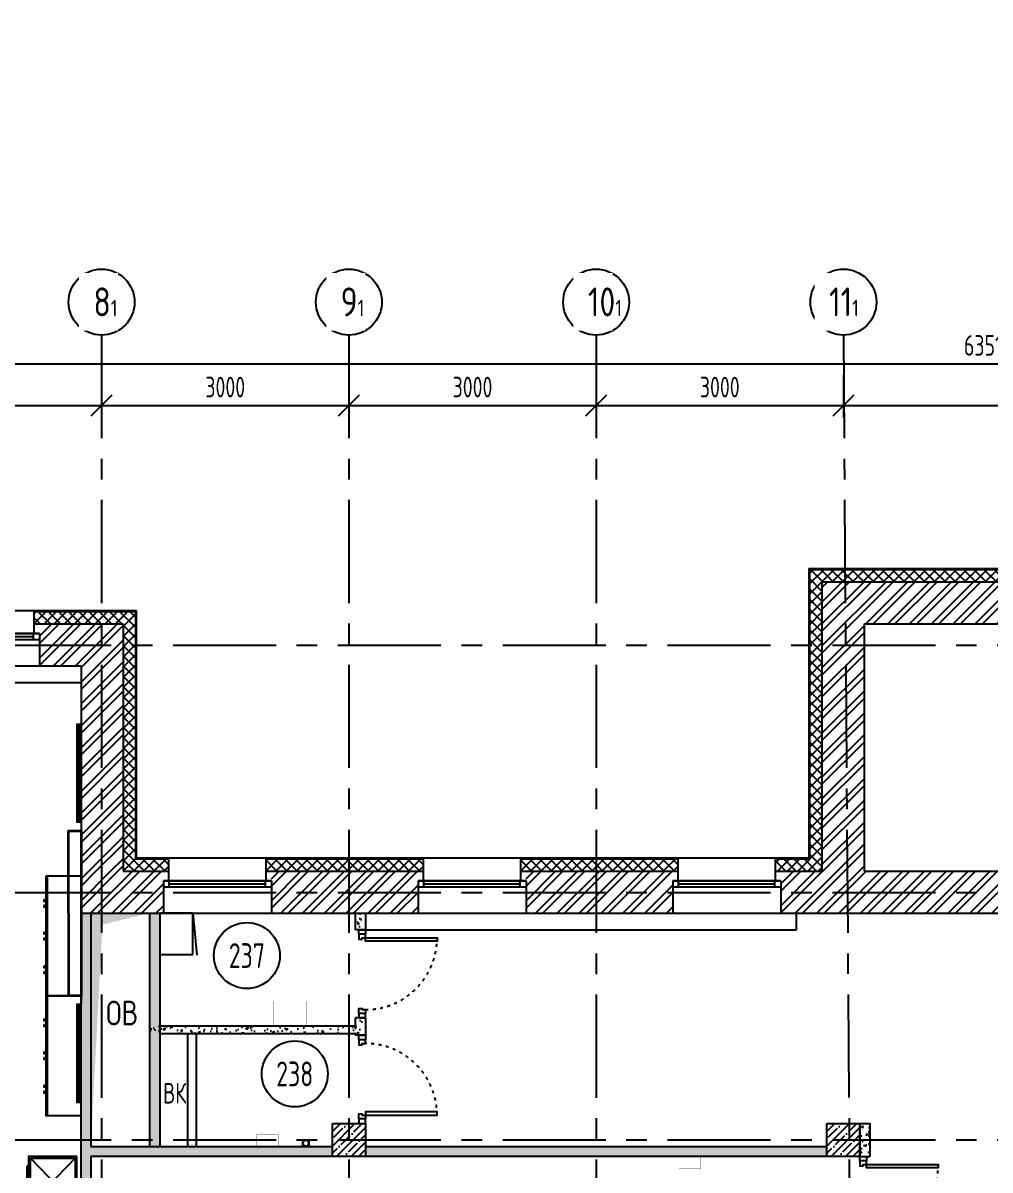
# Model space of a CAD drawing. Header units: millimetres. Extents: x -9318 to 9016603, y 0 to 838141.
# Drawn here: x 77447 to 89182, y 340642 to 354557 of the extents above; entities that cross this region are included whole.
import ezdxf
from ezdxf import colors
from ezdxf.entities.mleader import LeaderData, LeaderLine
from ezdxf.enums import TextEntityAlignment as Align
from ezdxf.math import Vec2, Vec3

# ---------------------------------------------------------------- set-up
doc = ezdxf.new("R2010")
doc.units = ezdxf.units.MM
for name, pattern in [('ACAD_ISO03W100', [30, 12, -18]), ('ADSK_Скрыто', [6, 3, -3]), ('CENTER', [2, 1.25, -0.25, 0.25, -0.25])]:
    doc.linetypes.add(name, pattern=pattern)
doc.layers.get('Defpoints').update_dxf_attribs({"color": 8})
for name, color, linetype in [('АР_новое окно', 160, 'Continuous'), ('ТХ_дозаторы', 7, 'Continuous'), ('ТХ_обор_бытовое', 14, 'Continuous')]:
    doc.layers.add(name, color=color, linetype=linetype)
doc.layers.add('АР_Номер помещения', color=1, linetype='Continuous', lineweight=25)
doc.styles.add('ICOCPEUR', font='isocpeur.ttf')
doc.styles.add('ISOCPEUR', font='isocpeur.ttf', dxfattribs={"width": 0.7})
doc.styles.add('ГОСТ 2.304', font='isocpeur.ttf', dxfattribs={"width": 0.7})
doc.dimstyles.new('СПДС', dxfattribs={"dimscale": 100, "dimtxt": 2.5, "dimasz": 2.5, "dimexe": 1.5, "dimexo": 0, "dimgap": 1, "dimtad": 1, "dimdec": 0, "dimrnd": 1, "dimtxsty": 'ГОСТ 2.304', "dimblk": 'OBLIQUE', "dimcen": 2.5, "dimdle": 1.5, "dimadec": 0, "dimazin": 2, "dimtfac": 0.75, "dimtdec": 0, "dimtmove": 1, "dimatfit": 3, "dimfxl": 1, "dimtolj": 1, "dimarcsym": 1})
pattern_1 = [(50, (140697.8, 216407.27), (215.17805, -18.82564), [22.5, -247.5]), (355, (140697.8, 216407.27), (-41.6254, 225.65764), [18, -198]), (100.45144, (140715.72, 216405.7), (173.55265, 206.832), [19.12206, -210.34263]), (46.1842, (140697.8, 216467.27), (320.1724, -49.6558), [33.75, -371.25]), (96.63564, (140724.47, 216463.14), (280.3986, 292.2356), [28.6831, -315.5141]), (351.18416, (140697.8, 216467.27), (280.3986, 292.2356), [27, -297]), (21, (140727.8, 216452.27), (179.07212, -120.78567), [22.5, -247.5]), (326, (140727.8, 216452.27), (72.9946, 217.545), [18, -198]), (71.45144, (140742.72, 216442.2), (252.0667, 96.75935), [19.12206, -210.34263]), (37.5, (140697.79, 216407.274), (3.647957, 99.868156), [0, -195.6, 0, -201, 0, -198.75]), (7.5, (140697.79, 216407.27), (78.92086, 118.32351), [0, -114.6, 0, -191.1, 0, -75.75]), (327.5, (140630.89, 216407.274), (160.14673, -6.76646), [0, -75, 0, -234, 0, -310.5]), (317.5, (140600.9, 216407.27), (174.95585, 30.0315), [0, -97.5, 0, -155.4, 0, -220.5])]
pattern_2 = [(45, (-920127.62, 380834.13), (-132.58252, 132.58252), []), (45, (-920039.23, 380834.13), (-132.58252, 132.58252), [])]

# ---------------------------------------------------------------- blocks, each defined once
blk = doc.blocks.new('*U926')
at = {"color": 8}
for points in [[(-55, -80), (-55, 0), (-115, 0), (-115, -40), (-100, -40), (-100, -80), (-55, -80)], [(0, 0), (0, -80), (-55, -80), (-55, 0), (0, 0)], [(-1070, 0), (-1070, -80), (-1015, -80), (-1015, 0), (-1070, 0)], [(-1015, -80), (-1015, 0), (-955, 0), (-955, -40), (-970, -40), (-970, -80), (-1015, -80)]]:
    blk.add_lwpolyline(points, dxfattribs=at)
blk.add_lwpolyline([(-100, -80), (-100, -950), (-140, -950), (-140, -80)], close=True, dxfattribs=at)
at = {"color": 8, "linetype": 'ACAD_ISO03W100', "ltscale": 3}
blk.add_arc((-100, -80), 870, 180, 270, dxfattribs=at)
blk = doc.blocks.new('*U927')
at = {"color": 8}
for points in [[(0, 0), (0, -80), (55, -80), (55, 0), (0, 0)], [(55, -80), (55, 0), (115, 0), (115, -40), (100, -40), (100, -80), (55, -80)], [(1015, -80), (1015, 0), (955, 0), (955, -40), (970, -40), (970, -80), (1015, -80)], [(1070, 0), (1070, -80), (1015, -80), (1015, 0), (1070, 0)]]:
    blk.add_lwpolyline(points, dxfattribs=at)
blk.add_lwpolyline([(100, -80), (100, -950), (140, -950), (140, -80)], close=True, dxfattribs=at)
at = {"color": 8, "linetype": 'ACAD_ISO03W100', "ltscale": 3}
blk.add_arc((100, -80), 870, 270, 0, dxfattribs=at)
blk = doc.blocks.new('*U922')
at = {"color": 8}
for points in [[(-55, -80), (-55, 0), (-115, 0), (-115, -40), (-100, -40), (-100, -80), (-55, -80)], [(0, 0), (0, -80), (-55, -80), (-55, 0), (0, 0)], [(-1070, 0), (-1070, -80), (-1015, -80), (-1015, 0), (-1070, 0)], [(-1015, -80), (-1015, 0), (-955, 0), (-955, -40), (-970, -40), (-970, -80), (-1015, -80)]]:
    blk.add_lwpolyline(points, dxfattribs=at)
blk.add_lwpolyline([(-100, -80), (-100, -950), (-140, -950), (-140, -80)], close=True, dxfattribs=at)
at = {"color": 8, "linetype": 'ACAD_ISO03W100', "ltscale": 3}
blk.add_arc((-100, -80), 870, 180, 270, dxfattribs=at)
blk = doc.blocks.new('*U807')
at = {"layer": 'АР_новое окно', "color": 8, "lineweight": 20}
for p, q in [((0, 1310), (-70, 1310)), ((0, 0), (-70, 0))]:
    blk.add_line(p, q, dxfattribs=at)
at = {"layer": 'АР_новое окно', "color": 8}
for p, q in [((-70, 1310), (-70, 0)), ((-70, 0), (-70, 1310)), ((0, 1310), (0, 0)), ((0, 1240), (-70, 1240)), ((-35, 1240), (-35, 70)), ((0, 70), (-70, 70))]:
    blk.add_line(p, q, dxfattribs=at)
blk = doc.blocks.new('*U808')
at = {"layer": 'АР_новое окно', "color": 8, "lineweight": 20}
for p, q in [((0, 1310), (-70, 1310)), ((0, 0), (-70, 0))]:
    blk.add_line(p, q, dxfattribs=at)
at = {"layer": 'АР_новое окно', "color": 8}
for p, q in [((-70, 1310), (-70, 0)), ((-70, 0), (-70, 1310)), ((0, 1310), (0, 0)), ((0, 1240), (-70, 1240)), ((-35, 1240), (-35, 70)), ((0, 70), (-70, 70))]:
    blk.add_line(p, q, dxfattribs=at)
blk = doc.blocks.new('*U809')
at = {"layer": 'АР_новое окно', "color": 8, "lineweight": 20}
for p, q in [((0, 1310), (-70, 1310)), ((0, 0), (-70, 0))]:
    blk.add_line(p, q, dxfattribs=at)
at = {"layer": 'АР_новое окно', "color": 8}
for p, q in [((-70, 1310), (-70, 0)), ((-70, 0), (-70, 1310)), ((0, 1310), (0, 0)), ((0, 1240), (-70, 1240)), ((-35, 1240), (-35, 70)), ((0, 70), (-70, 70))]:
    blk.add_line(p, q, dxfattribs=at)
blk = doc.blocks.new('*U810')
at = {"layer": 'АР_новое окно', "color": 8, "lineweight": 20}
for p, q in [((0, 1310), (-70, 1310)), ((0, 0), (-70, 0))]:
    blk.add_line(p, q, dxfattribs=at)
at = {"layer": 'АР_новое окно', "color": 8}
for p, q in [((-70, 1310), (-70, 0)), ((-70, 0), (-70, 1310)), ((0, 1310), (0, 0)), ((0, 1240), (-70, 1240)), ((-35, 1240), (-35, 70)), ((0, 70), (-70, 70))]:
    blk.add_line(p, q, dxfattribs=at)
blk = doc.blocks.new('_Oblique')
at = {"color": 8, "linetype": 'ByBlock', "lineweight": -2}
blk.add_line((-0.5, -0.5), (0.5, 0.5), dxfattribs=at)
blk = doc.blocks.new('*D1321')
at = {"color": 8, "lineweight": -2, "ltscale": 100, "transparency": 16777216}
for p, q in [((75402, 350297), (75402, 349765)), ((78402, 350291), (78402, 349765)), ((75252, 349915), (78552, 349915))]:
    blk.add_line(p, q, dxfattribs=at)
at = {"layer": 'Defpoints', "color": 0, "ltscale": 100, "transparency": 16777216}
for p in [(75402, 350297), (78402, 350291), (78402, 349915)]:
    blk.add_point(p, dxfattribs=at)
at = {"color": 8, "lineweight": -2, "ltscale": 100, "transparency": 16777216, "xscale": 250, "yscale": 250, "zscale": 250, "rotation": 180}
blk.add_blockref('_Oblique', (75402, 349915), dxfattribs=at)
at = {"color": 8, "lineweight": -2, "ltscale": 100, "transparency": 16777216, "xscale": 250, "yscale": 250, "zscale": 250}
blk.add_blockref('_Oblique', (78402, 349915), dxfattribs=at)
at = {"color": 8, "ltscale": 100, "transparency": 16777216, "insert": (76902, 350140), "char_height": 250, "attachment_point": 5, "style": 'ГОСТ 2.304'}
blk.add_mtext('\\A1;3000', dxfattribs=at)
blk = doc.blocks.new('*D1322')
at = {"color": 8, "lineweight": -2, "ltscale": 100, "transparency": 16777216}
for p, q in [((78402, 350291), (78402, 349765)), ((81402, 350303), (81402, 349765)), ((78252, 349915), (81552, 349915))]:
    blk.add_line(p, q, dxfattribs=at)
at = {"layer": 'Defpoints', "color": 0, "ltscale": 100, "transparency": 16777216}
for p in [(78402, 350291), (81402, 350303), (81402, 349915)]:
    blk.add_point(p, dxfattribs=at)
at = {"color": 8, "lineweight": -2, "ltscale": 100, "transparency": 16777216, "xscale": 250, "yscale": 250, "zscale": 250, "rotation": 180}
blk.add_blockref('_Oblique', (78402, 349915), dxfattribs=at)
at = {"color": 8, "lineweight": -2, "ltscale": 100, "transparency": 16777216, "xscale": 250, "yscale": 250, "zscale": 250}
blk.add_blockref('_Oblique', (81402, 349915), dxfattribs=at)
at = {"color": 8, "ltscale": 100, "transparency": 16777216, "insert": (79902, 350140), "char_height": 250, "attachment_point": 5, "style": 'ГОСТ 2.304'}
blk.add_mtext('\\A1;3000', dxfattribs=at)
blk = doc.blocks.new('*D1323')
at = {"color": 8, "lineweight": -2, "ltscale": 100, "transparency": 16777216}
for p, q in [((81402, 350303), (81402, 349765)), ((84402, 350257), (84402, 349765)), ((81252, 349915), (84552, 349915))]:
    blk.add_line(p, q, dxfattribs=at)
at = {"layer": 'Defpoints', "color": 0, "ltscale": 100, "transparency": 16777216}
for p in [(81402, 350303), (84402, 350257), (84402, 349915)]:
    blk.add_point(p, dxfattribs=at)
at = {"color": 8, "lineweight": -2, "ltscale": 100, "transparency": 16777216, "xscale": 250, "yscale": 250, "zscale": 250, "rotation": 180}
blk.add_blockref('_Oblique', (81402, 349915), dxfattribs=at)
at = {"color": 8, "lineweight": -2, "ltscale": 100, "transparency": 16777216, "xscale": 250, "yscale": 250, "zscale": 250}
blk.add_blockref('_Oblique', (84402, 349915), dxfattribs=at)
at = {"color": 8, "ltscale": 100, "transparency": 16777216, "insert": (82902, 350140), "char_height": 250, "attachment_point": 5, "style": 'ГОСТ 2.304'}
blk.add_mtext('\\A1;3000', dxfattribs=at)
blk = doc.blocks.new('*D1324')
at = {"color": 8, "lineweight": -2, "ltscale": 100, "transparency": 16777216}
for p, q in [((84402, 350257), (84402, 349765)), ((87402, 350257), (87402, 349765)), ((84252, 349915), (87552, 349915))]:
    blk.add_line(p, q, dxfattribs=at)
at = {"layer": 'Defpoints', "color": 0, "ltscale": 100, "transparency": 16777216}
for p in [(84402, 350257), (87402, 350257), (87402, 349915)]:
    blk.add_point(p, dxfattribs=at)
at = {"color": 8, "lineweight": -2, "ltscale": 100, "transparency": 16777216, "xscale": 250, "yscale": 250, "zscale": 250, "rotation": 180}
blk.add_blockref('_Oblique', (84402, 349915), dxfattribs=at)
at = {"color": 8, "lineweight": -2, "ltscale": 100, "transparency": 16777216, "xscale": 250, "yscale": 250, "zscale": 250}
blk.add_blockref('_Oblique', (87402, 349915), dxfattribs=at)
at = {"color": 8, "ltscale": 100, "transparency": 16777216, "insert": (85902, 350140), "char_height": 250, "attachment_point": 5, "style": 'ГОСТ 2.304'}
blk.add_mtext('\\A1;3000', dxfattribs=at)
blk = doc.blocks.new('*D1325')
at = {"color": 8, "lineweight": -2, "ltscale": 100, "transparency": 16777216}
for p, q in [((93402, 350407), (93402, 349765)), ((87402, 350288), (87402, 349765)), ((87252, 349915), (93552, 349915))]:
    blk.add_line(p, q, dxfattribs=at)
at = {"layer": 'Defpoints', "color": 0, "ltscale": 100, "transparency": 16777216}
for p in [(93402, 350407), (87402, 350288), (93402, 349915)]:
    blk.add_point(p, dxfattribs=at)
at = {"color": 8, "lineweight": -2, "ltscale": 100, "transparency": 16777216, "xscale": 250, "yscale": 250, "zscale": 250, "rotation": 180}
blk.add_blockref('_Oblique', (87402, 349915), dxfattribs=at)
at = {"color": 8, "lineweight": -2, "ltscale": 100, "transparency": 16777216, "xscale": 250, "yscale": 250, "zscale": 250}
blk.add_blockref('_Oblique', (93402, 349915), dxfattribs=at)
at = {"color": 8, "ltscale": 100, "transparency": 16777216, "insert": (90402, 350140), "char_height": 250, "attachment_point": 5, "style": 'ГОСТ 2.304'}
blk.add_mtext('\\A1;6000', dxfattribs=at)
blk = doc.blocks.new('*D1332')
at = {"color": 8, "lineweight": -2, "ltscale": 100, "transparency": 16777216}
for p, q in [((57402, 350420), (57402, 350570)), ((120912, 350420), (120912, 350570)), ((57252, 350420), (121062, 350420))]:
    blk.add_line(p, q, dxfattribs=at)
at = {"layer": 'Defpoints', "color": 0, "ltscale": 100, "transparency": 16777216}
for p in [(57402, 350420), (120912, 350420), (120912, 350420)]:
    blk.add_point(p, dxfattribs=at)
at = {"color": 8, "lineweight": -2, "ltscale": 100, "transparency": 16777216, "xscale": 250, "yscale": 250, "zscale": 250, "rotation": 180}
blk.add_blockref('_Oblique', (57402, 350420), dxfattribs=at)
at = {"color": 8, "lineweight": -2, "ltscale": 100, "transparency": 16777216, "xscale": 250, "yscale": 250, "zscale": 250}
blk.add_blockref('_Oblique', (120912, 350420), dxfattribs=at)
at = {"color": 8, "ltscale": 100, "transparency": 16777216, "insert": (89157, 350645), "char_height": 250, "attachment_point": 5, "style": 'ГОСТ 2.304'}
blk.add_mtext('\\A1;63510', dxfattribs=at)
blk = doc.blocks.new('_DotSmall')
at = {"color": 8, "linetype": 'ByBlock', "const_width": 0.5}
blk.add_lwpolyline([(-0.0625, 0, 1), (0.0625, 0, 1)], format="xyb", close=True, dxfattribs=at)
blk = doc.blocks.new('*U1019')
at = {"layer": 'АР_Номер помещения', "color": 8}
blk.add_circle((-17005, 585), 400, dxfattribs=at)
at = {"color": 8, "style": 'ISOCPEUR', "width": 0.7, "flags": 1}
blk.add_attdef('КАТЕГОРИЯ', (-499, -2092), '', height=250, dxfattribs=at)
at = {"layer": 'АР_Номер помещения', "color": 8, "style": 'ISOCPEUR', "width": 0.7}
blk.add_attdef('НОМЕР_ПОМЕЩЕНИЯ', text='', height=300, dxfattribs=at).set_placement((-17005, 585), align=Align.MIDDLE_CENTER)
blk = doc.blocks.new('*U1010')
at = {"layer": 'АР_Номер помещения', "color": 8}
blk.add_circle((-16023, 779), 400, dxfattribs=at)
at = {"color": 8, "style": 'ISOCPEUR', "width": 0.7, "flags": 1}
blk.add_attdef('КАТЕГОРИЯ', (-499, -2092), '', height=250, dxfattribs=at)
at = {"layer": 'АР_Номер помещения', "color": 8, "style": 'ISOCPEUR', "width": 0.7}
blk.add_attdef('НОМЕР_ПОМЕЩЕНИЯ', text='', height=300, dxfattribs=at).set_placement((-16023, 779), align=Align.MIDDLE_CENTER)
blk = doc.blocks.new('A$C3da1b1ea')
at = {"color": 8, "lineweight": 0}
blk.add_lwpolyline([(0, 0), (50, 0), (50, -1200), (0, -1200), (0, 0)], dxfattribs=at)
blk = doc.blocks.new('хол бытовой 600х600')
at = {"color": 8, "ltscale": 100}
for p, q in [((-9469, -146985), (-8912, -146985)), ((-9469, -147527), (-9469, -146985)), ((-9469, -146985), (-8912, -147527)), ((-8912, -146985), (-8912, -147527)), ((-8912, -147527), (-9469, -147527))]:
    blk.add_line(p, q, dxfattribs=at)
at = {"color": 8}
for p, q in [((-8912, -146985), (-9469, -147527)), ((-9005, -147566), (-9368, -147566))]:
    blk.add_line(p, q, dxfattribs=at)
blk.add_lwpolyline([(-9492, -146963), (-9492, -147549), (-8889, -147549), (-8889, -146963)], close=True, dxfattribs=at)
for centre, start, end in [((-9363, -147549), 180.3125, 256.3667), ((-9009, -147549), 283.6333, 359.6875)]:
    blk.add_arc(centre, 18.2, start, end, dxfattribs=at)
blk = doc.blocks.new('У226')
at = {"color": 8, "ltscale": 0.1, "const_width": 2}
blk.add_lwpolyline([(291837, -218417), (292137, -218417), (292137, -218817), (291837, -218817)], close=True, dxfattribs=at)
blk = doc.blocks.new('Шкаф для ПУИ 500х400')
at = {"color": 8}
blk.add_line((400, 0), (450, -510), dxfattribs=at)
blk.add_lwpolyline([(400, -500), (400, 0), (0, 0), (0, -500)], close=True, dxfattribs=at)
blk = doc.blocks.new('У240')
at = {"layer": 'ТХ_обор_бытовое', "color": 8, "lineweight": 0, "ltscale": 100, "transparency": 33554687, "const_width": 2}
blk.add_lwpolyline([(259065, 2932), (259065, 3192), (259215, 3192), (259215, 2932)], close=True, dxfattribs=at)
blk = doc.blocks.new('тумба под доской')
at = {"color": 8}
for points in [[(-1451, -426), (0, -426), (0, 0), (-1451, 0)], [(-1165, -453), (-1149, -453), (-1149, -426), (-1165, -426)], [(-1096, -453), (-1080, -453), (-1080, -426), (-1096, -426)], [(-768, -453), (-752, -453), (-752, -426), (-768, -426)], [(-699, -453), (-683, -453), (-683, -426), (-699, -426)], [(-360, -453), (-344, -453), (-344, -426), (-360, -426)], [(-291, -453), (-275, -453), (-275, -426), (-291, -426)]]:
    blk.add_lwpolyline(points, close=True, dxfattribs=at)
blk.add_lwpolyline([(-1451, -410), (0, -410)], dxfattribs=at)
blk = doc.blocks.new('A$C500e89c7')
at = {"color": 8, "ltscale": 100}
blk.add_circle((-37, 37), 35.3, dxfattribs=at)
at = {"layer": 'ТХ_дозаторы', "color": 8, "ltscale": 100}
blk.add_lwpolyline([(-73, 75), (0, 75), (0, 0), (-73, 0)], close=True, dxfattribs=at)

msp = doc.modelspace()

# ---------------------------------------------------------------- hatches: boundary and pattern name
at = {"ltscale": 100}
h = msp.add_hatch(dxfattribs=at)
h.set_pattern_fill('ANSI37', color=256, scale=700)
h.set_pattern_definition([(45, (-885477.94, 383670.1), (-61.871843, 61.871843), []), (135, (-885477.94, 383670.1), (-61.871843, -61.871843), [])])
h.paths.add_polyline_path([(92892.03, 347777.96), (87142.03, 347777.96), (87142.03, 344267.96), (86577.03, 344267.96), (86577.03, 344417.96), (86992.03, 344417.96), (86992.03, 347927.96), (92892.03, 347927.96)])
h = msp.add_hatch(dxfattribs=at)
h.set_pattern_fill('ANSI32', color=256, scale=500)
h.set_pattern_definition([(45, (-887977.62, 380834.13), (-132.58252, 132.58252), []), (45, (-887889.23, 380834.13), (-132.58252, 132.58252), [])])
h.paths.add_polyline_path([(92827.03, 347777.96), (87142.03, 347777.96), (87142.03, 344267.96), (86642.03, 344267.96), (86642.03, 343757.96), (92242.03, 343757.96), (92242.03, 344267.96), (87652.03, 344267.96), (87652.03, 347267.96), (92827.03, 347267.96)])
h = msp.add_hatch(dxfattribs=at)
h.set_pattern_fill('ANSI37', color=256, scale=700)
h.set_pattern_definition([(45, (-899152.94, 380160.1), (-61.871843, 61.871843), []), (135, (-899152.94, 380160.1), (-61.871843, -61.871843), [])])
h.paths.add_polyline_path([(79217.03, 344267.96), (78662.03, 344267.96), (78662.03, 347267.96), (77582.03, 347267.96), (77582.03, 347417.96), (78812.03, 347417.96), (78812.03, 344417.96), (79217.03, 344417.96)])
h = msp.add_hatch(dxfattribs=at)
h.set_pattern_fill('ANSI32', color=256, scale=500)
h.set_pattern_definition(pattern_2)
h.paths.add_polyline_path([(78662.03, 347267.96), (78662.03, 346746.88), (78662.03, 344267.96), (78152.03, 344267.96), (78152.03, 346757.96), (77647.03, 346757.96), (77647.03, 347267.96)])
h = msp.add_hatch(dxfattribs=at)
h.set_pattern_fill('ANSI37', color=256, scale=700)
h.set_pattern_definition([(45, (-896062.94, 380160.1), (-61.871843, 61.871843), []), (135, (-896062.94, 380160.1), (-61.871843, -61.871843), [])])
h.paths.add_polyline_path([(82307.03, 344267.96), (80397.03, 344267.96), (80397.03, 344417.96), (82307.03, 344417.96)])
h = msp.add_hatch(dxfattribs=at)
h.set_pattern_fill('ANSI37', color=256, scale=700)
h.set_pattern_definition([(45, (-892972.94, 380160.1), (-61.871843, 61.871843), []), (135, (-892972.94, 380160.1), (-61.871843, -61.871843), [])])
h.paths.add_polyline_path([(85397.03, 344267.96), (83487.03, 344267.96), (83487.03, 344417.96), (85397.03, 344417.96)])
h = msp.add_hatch(dxfattribs=at)
h.set_pattern_fill('ANSI32', color=256, scale=500)
h.set_pattern_definition(pattern_2)
h.paths.add_polyline_path([(79152.03, 344267.96), (78662.03, 344267.96), (78152.03, 344267.96), (78152.03, 343757.96), (79152.03, 343757.96)])
h = msp.add_hatch(dxfattribs=at)
h.set_pattern_fill('ANSI32', color=256, scale=500)
h.set_pattern_definition([(45, (-917817.62, 380834.13), (-132.58252, 132.58252), []), (45, (-917729.23, 380834.13), (-132.58252, 132.58252), [])])
h.paths.add_polyline_path([(82242.03, 344267.96), (80462.03, 344267.96), (80462.03, 343757.96), (82242.03, 343757.96)])
h = msp.add_hatch(dxfattribs=at)
h.set_pattern_fill('ANSI32', color=256, scale=500)
h.set_pattern_definition([(45, (-914727.62, 380834.13), (-132.58252, 132.58252), []), (45, (-914639.23, 380834.13), (-132.58252, 132.58252), [])])
h.paths.add_polyline_path([(85332.03, 344267.96), (83552.03, 344267.96), (83552.03, 343757.96), (85332.03, 343757.96)])
h = msp.add_hatch(dxfattribs=at)
h.set_pattern_fill('AR-CONC', color=256, scale=30)
h.set_pattern_definition(pattern_1)
h.paths.add_polyline_path([(79107.04, 343757.96), (78987.04, 343757.96), (78987.03, 342392.96), (78272.03, 342392.96), (78272.03, 343757.96), (78152.03, 343757.96), (78152.03, 334927.94), (76602.02, 334927.96), (76602.03, 334807.96), (81202.03, 334808.19), (81202.03, 334928.2), (78272.03, 334927.95), (78272.03, 337735.75), (79752.03, 337735.76), (79752.04, 337735.79), (83452.03, 337735.79), (83452.03, 337735.75), (87602.03, 337735.75), (87602.04, 337855.45), (85670.83, 337855.43), (85670.86, 338427.56), (85550.86, 338427.57), (85550.83, 337855.59), (83572.02, 337855.75), (83572.02, 338427.58), (83452.02, 338427.59), (83452.02, 337855.78), (82430.54, 337855.78), (82430.54, 338427.59), (82447.03, 338427.59), (82550.54, 338427.59), (82550.54, 337855.78), (82447.03, 337855.76), (81202.04, 337855.76), (81202.03, 338427.59), (81202.04, 337855.75), (79632.03, 337855.76), (79632.03, 338427.59), (79632.03, 338427.59), (79632.03, 337855.76), (79752.03, 337855.75), (79752.03, 338427.59), (79632.03, 338427.59), (79632.03, 337855.75), (79107.03, 337855.75), (79107.03, 338427.59), (79107.03, 338427.59), (79107.03, 337855.75), (78272.03, 337855.75), (78272.03, 338427.59), (87602.09, 338427.31), (87601.98, 337855.45), (87602.03, 337855.45), (87602.03, 338547.59), (86879.65, 338547.35), (83572.02, 338547.59), (83572.02, 339997.59), (83452.02, 339997.59), (83452.02, 338547.59), (78272.03, 338547.59), (78272.03, 340807.96), (81202.03, 340807.96), (81202.03, 340927.96), (78272.03, 340927.96), (78272.03, 342392.96), (78987.03, 342392.96), (78987.03, 340927.96), (79107.03, 340927.96)])
at = {"linetype": 'ADSK_Скрыто', "lineweight": 9}
msp.add_hatch(color=256, dxfattribs=at).paths.add_polyline_path([(78272.03, 340957.96), (78412.03, 343617.96), (78972.03, 343757.96), (78272.03, 343757.96), (78272.03, 342418.82)])
at = {"ltscale": 100}
h = msp.add_hatch(dxfattribs=at)
h.set_pattern_fill('AR-CONC', color=256, scale=30)
h.set_pattern_definition(pattern_1)
h.paths.add_polyline_path([(81602.03, 343757.96), (81482.03, 343757.96), (81482.03, 343557.97), (81602.03, 343557.97)])
h = msp.add_hatch(dxfattribs=at)
h.set_pattern_fill('AR-CONC', color=256, scale=30)
h.set_pattern_definition(pattern_1)
h.paths.add_polyline_path([(81482.04, 342277.96), (81602.03, 342277.96), (81602.03, 342487.96), (81482.03, 342487.96), (81482.03, 342277.96)])
h = msp.add_hatch(dxfattribs=at)
h.set_pattern_fill('AR-CONC', color=256, scale=30)
h.set_pattern_definition(pattern_1)
h.paths.add_polyline_path([(78987.03, 342393.02), (78987.03, 342293.16), (81482.04, 342293.22), (81482.04, 342393.22)])
h = msp.add_hatch(dxfattribs=at)
h.set_pattern_fill('ANSI35', color=256, scale=500)
h.set_pattern_definition([(45, (-875850.06, 381079.43), (-88.388348, 88.388348), []), (45, (-875761.68, 381079.43), (-88.388348, 88.388348), [156.25, -31.25, 0, -31.25])])
h.paths.add_polyline_path([(81602.03, 341207.96), (81202.03, 341207.96), (81202.03, 340807.96), (81602.03, 340807.96)])
h = msp.add_hatch(dxfattribs=at)
h.set_pattern_fill('ANSI35', color=256, scale=500)
h.set_pattern_definition([(45, (-869850.06, 381079.43), (-88.388348, 88.388348), []), (45, (-869761.68, 381079.43), (-88.388348, 88.388348), [156.25, -31.25, 0, -31.25])])
h.paths.add_polyline_path([(87602.03, 341207.96), (87202.03, 341207.96), (87202.03, 340807.96), (87602.03, 340807.96)])
h = msp.add_hatch(dxfattribs=at)
h.set_pattern_fill('AR-CONC', color=256, scale=30)
h.set_pattern_definition(pattern_1)
h.paths.add_polyline_path([(87722.03, 341007.96), (87602.03, 341007.96), (87602.03, 340807.96), (87722.03, 340807.96)])
h.paths.add_polyline_path([(87722.03, 341207.96), (87602.03, 341207.96), (87602.03, 341007.96), (87722.03, 341007.96)])
h = msp.add_hatch(dxfattribs=at)
h.set_pattern_fill('AR-CONC', color=256, scale=30)
h.set_pattern_definition(pattern_1)
h.paths.add_polyline_path([(87202.04, 340927.96), (81602.04, 340927.96), (81602.03, 340807.96), (87202.03, 340807.96)])

# ---------------------------------------------------------------- linework, layer by layer
at = {"linetype": 'CENTER', "ltscale": 1000}
for p, q in [((78402.03, 350770.43), (78402.03, 295038.08)), ((81402.03, 350770.43), (81402.03, 295038.08)), ((84402.03, 350770.43), (84402.03, 295038.08)), ((87402.03, 350770.43), (87802.03, 295038.08)), ((51268.34, 347007.96), (134446.74, 347007.96)), ((51268.34, 344007.96), (134446.74, 344007.96)), ((51268.34, 341007.96), (134446.74, 341007.96))]:
    msp.add_line(p, q, dxfattribs=at)
at = {"ltscale": 100}
for p, q in [((86982.03, 347937.96), (86982.03, 344427.96)), ((86992.03, 347927.96), (86992.03, 344417.96)), ((87142.03, 347777.96), (92892.03, 347777.96)), ((87142.03, 347777.96), (87142.03, 344267.96)), ((68982.03, 347427.96), (78822.03, 347427.96)), ((77582.03, 347417.96), (78812.03, 347417.96)), ((78812.03, 347417.96), (78812.03, 344417.96)), ((78822.03, 347427.96), (78822.03, 344427.96)), ((77582.03, 347267.96), (78662.03, 347267.96)), ((77582.03, 347149.04), (77582.03, 347267.96)), ((78662.03, 347267.96), (78662.03, 344267.96)), ((87652.03, 347267.96), (92827.03, 347267.96)), ((87652.03, 347267.96), (87652.03, 344267.96)), ((77582.03, 347149.04), (77647.03, 347149.04)), ((77647.03, 347149.04), (77647.03, 346757.96)), ((77647.03, 346757.96), (78152.03, 346757.96)), ((78152.03, 346757.96), (78152.03, 343757.96)), ((69652.03, 346557.96), (78152.03, 346557.96)), ((78812.03, 344417.96), (79217.03, 344417.96)), ((78822.03, 344427.96), (86982.03, 344427.96)), ((80397.03, 344417.96), (82307.03, 344417.96)), ((83487.03, 344417.96), (85397.03, 344417.96)), ((86577.03, 344417.96), (86992.03, 344417.96)), ((78662.03, 344267.96), (79217.03, 344267.96)), ((79217.03, 344149.04), (79217.03, 344267.96)), ((80397.03, 344267.96), (82307.03, 344267.96)), ((80397.03, 344149.04), (80397.03, 344267.96)), ((82307.03, 344149.04), (82307.03, 344267.96)), ((83487.03, 344267.96), (85397.03, 344267.96)), ((83487.03, 344149.04), (83487.03, 344267.96)), ((85397.03, 344149.04), (85397.03, 344267.96)), ((86577.03, 344267.96), (87142.03, 344267.96)), ((86577.03, 344149.04), (86577.03, 344267.96)), ((87652.03, 344267.96), (92242.03, 344267.96)), ((79152.03, 344149.04), (79152.03, 343757.96)), ((79152.03, 344149.04), (79217.03, 344149.04)), ((80397.03, 344149.04), (80462.03, 344149.04)), ((80462.03, 344149.04), (80462.03, 343757.96)), ((82242.03, 344149.04), (82242.03, 343757.96)), ((82242.03, 344149.04), (82307.03, 344149.04)), ((83487.03, 344149.04), (83552.03, 344149.04)), ((83552.03, 344149.04), (83552.03, 343757.96)), ((85332.03, 344149.04), (85332.03, 343757.96)), ((85332.03, 344149.04), (85397.03, 344149.04)), ((86577.03, 344149.04), (86642.03, 344149.04)), ((86642.03, 344149.04), (86642.03, 343757.96)), ((78152.03, 343757.96), (79152.03, 343757.96)), ((78272.03, 343757.96), (78272.03, 340927.96)), ((80462.03, 343757.96), (82242.03, 343757.96)), ((83552.03, 343757.96), (85332.03, 343757.96)), ((86642.03, 343757.96), (92242.03, 343757.96)), ((86831.11, 343557.96), (86831.11, 343757.96)), ((81602.03, 343557.96), (86831.11, 343557.96)), ((78152.03, 342756.68), (78152.03, 342656.68)), ((87602.03, 340807.96), (87722.03, 340807.96))]:
    msp.add_line(p, q, dxfattribs=at)
at = {"lineweight": 15, "ltscale": 100}
for p, q in [((76337.03, 347149.04), (77647.03, 347149.04)), ((79152.03, 344149.04), (80462.03, 344149.04)), ((82242.03, 344149.04), (83552.03, 344149.04)), ((85332.03, 344149.04), (86642.03, 344149.04))]:
    msp.add_line(p, q, dxfattribs=at)
for p, q in [((76337.03, 346757.96), (77647.03, 346757.96)), ((79152.03, 343757.96), (80462.03, 343757.96)), ((82242.03, 343757.96), (83552.03, 343757.96)), ((85332.03, 343757.96), (86642.03, 343757.96))]:
    msp.add_line(p, q)
at = {"ltscale": 100}
for points in [[(86982.03, 347937.96), (95322.03, 347937.96)], [(86992.03, 347927.96), (92892.03, 347927.96)], [(77582.03, 347267.96), (77582.03, 347427.96)], [(79217.03, 344267.96), (79217.03, 344427.96)], [(80397.03, 344267.96), (80397.03, 344427.96)], [(82307.03, 344267.96), (82307.03, 344427.96)], [(83487.03, 344267.96), (83487.03, 344427.96)], [(85397.03, 344267.96), (85397.03, 344427.96)], [(86577.03, 344267.96), (86577.03, 344427.96)], [(78152.03, 334927.94), (78152.03, 343757.96)], [(78987.03, 340927.96), (78987.03, 343757.96)], [(79107.03, 343757.96), (79107.03, 340927.96)], [(81482.03, 343557.97), (81482.03, 343757.96)], [(81602.03, 343757.96), (81602.03, 343557.97)], [(81602.03, 343557.97), (81482.03, 343557.97)], [(81602.03, 342487.96), (81482.03, 342487.96)], [(81482.05, 342392.96), (81482.05, 342487.96)], [(81602.03, 342487.96), (81602.03, 342277.96)], [(79107.03, 342392.96), (81482.04, 342392.96)], [(81482.04, 342292.96), (79107.03, 342292.96)], [(79449.07, 340927.96), (79449.07, 342292.96)], [(79549.07, 342292.96), (79549.07, 340927.96)], [(81482.04, 342277.96), (81482.04, 342292.96)], [(81602.03, 342277.96), (81482.03, 342277.96)], [(87601.97, 340807.96), (87602.03, 341207.96)], [(87602.03, 341207.96), (87722.03, 341207.96), (87722.03, 340807.96)], [(78272.03, 340927.96), (81202.03, 340927.96)], [(81602.03, 340927.96), (87202.03, 340927.96)], [(78272.03, 340807.96), (78272.03, 338547.59)], [(81202.03, 340807.96), (78272.03, 340807.96)], [(87202.03, 340807.96), (81602.03, 340807.96)]]:
    msp.add_lwpolyline(points, dxfattribs=at)
at = {"const_width": 50}
for points in [[(78127.03, 344856.68), (78127.03, 346056.68)], [(78127.03, 341456.68), (78127.03, 342656.68)]]:
    msp.add_lwpolyline(points, dxfattribs=at)
at = {"lineweight": 35}
msp.add_lwpolyline([(78152.03, 344756.68), (78152.03, 342756.68), (78002.49, 342756.68), (78001.58, 344756.68)], close=True, dxfattribs=at)
at = {"lineweight": 5}
msp.add_lwpolyline([(78002.03, 342756.68), (78002.03, 344756.68), (78152.03, 344756.68), (78152.03, 342756.68)], close=True, dxfattribs=at)
at = {"ltscale": 100}
for points in [[(81202.03, 341207.96), (81602.03, 341207.96), (81602.03, 340807.96), (81202.03, 340807.96)], [(87202.03, 341207.96), (87602.03, 341207.96), (87602.03, 340807.96), (87202.03, 340807.96)]]:
    msp.add_lwpolyline(points, close=True, dxfattribs=at)
at = {"ltscale": 0.5}
for centre in [(78402.03, 351170.43), (81402.03, 351170.43), (84402.03, 351170.43), (87402.03, 351170.43)]:
    msp.add_circle(centre, 400, dxfattribs=at)

# ---------------------------------------------------------------- block references
at = {"xscale": -1, "rotation": 90}
for name, p in [('*U810', (77647.03, 347079.04)), ('*U809', (80462.03, 344079.04)), ('*U808', (83552.03, 344079.04)), ('*U807', (86642.03, 344079.04))]:
    msp.add_blockref(name, p, dxfattribs=at)
at = {"lineweight": 0}
for name, p, rotation in [('A$C3da1b1ea', (78152.03, 344856.68), 180), ('A$C3da1b1ea', (78152.03, 341456.68), 180), ('хол бытовой 600х600', (225065.3, 331315.81), 270)]:
    msp.add_blockref(name, p, dxfattribs=dict(at, rotation=rotation))
for name, p, rotation in [('тумба под доской', (78152.04, 342756.68), 270), ('*U926', (81522.03, 343557.96), 90.00000000000001), ('тумба под доской', (78152.04, 341306.07), 270), ('У226', (299301.16, 634530.02), 270), ('*U927', (81522.03, 341207.96), 90.00000000000001), ('У240', (77352.47, 600142.88), 269.9999999999615), ('У240', (82475.5, 599872.93), 269.9999999999615), ('*U922', (87602.03, 340807.95), 90.00000000000001)]:
    msp.add_blockref(name, p, dxfattribs=dict(rotation=rotation))
msp.add_blockref('Шкаф для ПУИ 500х400', (79107.03, 343757.91))
ref = msp.add_blockref('*U1019', (97169.61, 342658.94))
ref.add_attrib('НОМЕР_ПОМЕЩЕНИЯ', '237', dxfattribs={"layer": 'АР_Номер помещения', "color": 8, "height": 300, "style": 'ISOCPEUR', "width": 0.7}).set_placement((80164.51, 343243.66), align=Align.MIDDLE_CENTER)
ref = msp.add_blockref('*U1010', (96768.78, 341030.11))
ref.add_attrib('НОМЕР_ПОМЕЩЕНИЯ', '238', dxfattribs={"layer": 'АР_Номер помещения', "color": 8, "height": 300, "style": 'ISOCPEUR', "width": 0.7}).set_placement((80745.54, 341808.77), align=Align.MIDDLE_CENTER)
at = {"ltscale": 100}
msp.add_blockref('A$C500e89c7', (80917.58, 340931.46), dxfattribs=at)

# ---------------------------------------------------------------- texts
at = {"ltscale": 100, "attachment_point": 5, "line_spacing_factor": 0.7, "style": 'ICOCPEUR'}
for s, insert, char_height in [('\\A1;{\\W0.8;ОВ}', (78650.26, 342546.9), 300), ('\\A1;{\\W0.7;ВК}', (79288.45, 341574.21), 250)]:
    msp.add_mtext(s, dxfattribs=dict(at, insert=insert, char_height=char_height))

# ---------------------------------------------------------------- dimensions: what is measured, and where the dimension line sits
at = {"ltscale": 100}
for base, p1, p2, picture, middle in [((93402.03, 349915.06), (87402.03, 350287.9), (93402.03, 350407.39), '*D1325', (90402.03, 350140.06)), ((78402.03, 349915.06), (75402.03, 350297.09), (78402.03, 350291.34), '*D1321', (76902.03, 350140.06)), ((81402.03, 349915.06), (78402.03, 350291.34), (81402.03, 350302.91), '*D1322', (79902.03, 350140.06)), ((84402.03, 349915.06), (81402.03, 350302.91), (84402.03, 350256.64), '*D1323', (82902.03, 350140.06)), ((87402.03, 349915.06), (84402.03, 350256.64), (87402.03, 350256.77), '*D1324', (85902.03, 350140.06))]:
    dim = msp.add_linear_dim(base=base, p1=p1, p2=p2, dimstyle='СПДС', override={"dimclrd": 8, "dimclre": 8, "dimclrt": 8}, dxfattribs=at)
    dim.commit()
    dim.dimension.update_dxf_attribs({"geometry": picture, "text_midpoint": middle})

# ---------------------------------------------------------------- next in the draw order: texts
at = {"char_height": 350, "width": 123.8671, "attachment_point": 1, "line_spacing_factor": 1.149209, "style": 'ГОСТ 2.304', "bg_fill": 2}
for s, insert in [('{\\W0.8;8\\H0.57143x;1}', (78302.21, 351348.2)), ('{\\W0.8;9\\H0.57143x;1}', (81302.21, 351348.2)), ('{\\W0.8;10\\H0.57143x;1}', (84302.21, 351348.2)), ('{\\W0.8;11\\H0.57143x;1}', (87227.94, 351348.2))]:
    msp.add_mtext(s, dxfattribs=dict(at, insert=insert))

# ---------------------------------------------------------------- next in the draw order: dimensions: what is measured, and where the dimension line sits
at = {"ltscale": 100}
dim = msp.add_linear_dim(base=(120912.03, 350420.43), p1=(57402.03, 350420.43), p2=(120912.03, 350420.43), dimstyle='СПДС', override={"dimclrd": 8, "dimclre": 8, "dimclrt": 8}, dxfattribs=at)
dim.commit()
dim.dimension.update_dxf_attribs({"geometry": '*D1332', "text_midpoint": (89157.03, 350645.43)})

# ---------------------------------------------------------------- next in the draw order: leaders
ml = msp.add_multileader_mtext('Standard')
ml.set_content('+13,200', color=8, style='ISOCPEUR')
ml.set_leader_properties(color=8, linetype='Continuous', lineweight=-1)
ml.set_arrow_properties(name='DOTSMALL')
ml.build(insert=Vec2(0, 0))
ml.multileader.update_dxf_attribs({"has_text_frame": 1, "text_left_attachment_type": 4, "text_right_attachment_type": 4, "dogleg_length": 100, "arrow_head_size": 180})
ctx = ml.context
ctx.base_point, ctx.char_height, ctx.arrow_head_size, ctx.landing_gap_size, ctx.plane_origin = Vec3(93068.63, 826103.47), 250, 180, 50, Vec3(90907.41, 825512.23)
ctx.left_attachment, ctx.right_attachment = 4, 4
notes = []
notes.append((ctx, [(0, (0, 0, 0), (0, 0), (1, 0), 1, [])]))
ctx.mtext.insert, ctx.mtext.width, ctx.mtext.line_spacing_style, ctx.mtext.flow_direction = Vec3(93118.63, 826436.81), 852.697, 2, 5
ml = msp.add_multileader_mtext('Standard')
ml.set_content('+11,550', color=8, style='ISOCPEUR')
ml.set_leader_properties(color=8, linetype='Continuous', lineweight=-1)
ml.set_arrow_properties(name='DOTSMALL')
ml.build(insert=Vec2(0, 0))
ml.multileader.update_dxf_attribs({"has_text_frame": 1, "text_left_attachment_type": 4, "text_right_attachment_type": 4, "dogleg_length": 100, "arrow_head_size": 180})
ctx = ml.context
ctx.base_point, ctx.char_height, ctx.arrow_head_size, ctx.landing_gap_size, ctx.plane_origin = Vec3(88068.63, 825358.47), 250, 180, 50, Vec3(85907.41, 824767.23)
ctx.left_attachment, ctx.right_attachment = 4, 4
notes.append((ctx, [(0, (0, 0, 0), (0, 0), (1, 0), 1, [])]))
ctx.mtext.insert, ctx.mtext.width, ctx.mtext.line_spacing_style, ctx.mtext.flow_direction = Vec3(88118.63, 825691.81), 852.697, 2, 5
ml = msp.add_multileader_mtext('Standard')
ml.set_content('+13,700', color=8, style='ISOCPEUR')
ml.set_leader_properties(color=8, linetype='Continuous', lineweight=-1)
ml.set_arrow_properties(name='DOTSMALL')
ml.build(insert=Vec2(0, 0))
ml.multileader.update_dxf_attribs({"has_text_frame": 1, "text_left_attachment_type": 4, "text_right_attachment_type": 4, "dogleg_length": 100, "arrow_head_size": 180})
ctx = ml.context
ctx.base_point, ctx.char_height, ctx.arrow_head_size, ctx.landing_gap_size, ctx.plane_origin = Vec3(118053.07, 658154.33), 250, 180, 50, Vec3(117803.7, 657493.51)
ctx.left_attachment, ctx.right_attachment = 4, 4
notes.append((ctx, [(0, (0, 0, 0), (0, 0), (1, 0), 1, [])]))
ctx.mtext.insert, ctx.mtext.width, ctx.mtext.line_spacing_style, ctx.mtext.flow_direction = Vec3(118103.07, 658487.66), 852.697, 2, 5
ml = msp.add_multileader_mtext('Standard')
ml.set_content('+13,700', color=8, style='ISOCPEUR')
ml.set_leader_properties(color=8, linetype='Continuous', lineweight=-1)
ml.set_arrow_properties(name='DOTSMALL')
ml.build(insert=Vec2(0, 0))
ml.multileader.update_dxf_attribs({"has_text_frame": 1, "text_left_attachment_type": 4, "text_right_attachment_type": 4, "dogleg_length": 100, "arrow_head_size": 180})
ctx = ml.context
ctx.base_point, ctx.char_height, ctx.arrow_head_size, ctx.landing_gap_size, ctx.plane_origin = Vec3(79585.57, 658000.47), 250, 180, 50, Vec3(77424.36, 657409.23)
ctx.left_attachment, ctx.right_attachment = 4, 4
notes.append((ctx, [(0, (0, 0, 0), (0, 0), (1, 0), 1, [])]))
ctx.mtext.insert, ctx.mtext.width, ctx.mtext.line_spacing_style, ctx.mtext.flow_direction = Vec3(79635.57, 658333.81), 852.697, 2, 5
ml = msp.add_multileader_mtext('Standard')
ml.set_content('+15,850', color=8, style='ISOCPEUR')
ml.set_leader_properties(color=8, linetype='Continuous', lineweight=-1)
ml.set_arrow_properties(name='DOTSMALL')
ml.build(insert=Vec2(0, 0))
ml.multileader.update_dxf_attribs({"has_text_frame": 1, "text_left_attachment_type": 4, "text_right_attachment_type": 4, "dogleg_length": 100, "arrow_head_size": 180})
ctx = ml.context
ctx.base_point, ctx.char_height, ctx.arrow_head_size, ctx.landing_gap_size, ctx.plane_origin = Vec3(78411.29, 652860.4), 250, 180, 50, Vec3(78329.9, 651149.71)
ctx.left_attachment, ctx.right_attachment = 4, 4
notes.append((ctx, [(0, (0, 0, 0), (0, 0), (1, 0), 1, [])]))
ctx.mtext.insert, ctx.mtext.width, ctx.mtext.defined_height, ctx.mtext.line_spacing_style, ctx.mtext.flow_direction = Vec3(78461.29, 653193.74), 696.0353, 776.46, 2, 5
ml = msp.add_multileader_mtext('Standard')
ml.set_content('+15,850', color=8, style='ISOCPEUR')
ml.set_leader_properties(color=8, linetype='Continuous', lineweight=-1)
ml.set_arrow_properties(name='DOTSMALL')
ml.build(insert=Vec2(0, 0))
ml.multileader.update_dxf_attribs({"has_text_frame": 1, "text_left_attachment_type": 4, "text_right_attachment_type": 4, "dogleg_length": 100, "arrow_head_size": 180})
ctx = ml.context
ctx.base_point, ctx.char_height, ctx.arrow_head_size, ctx.landing_gap_size, ctx.plane_origin = Vec3(116043.29, 652621.27), 250, 180, 50, Vec3(116522.41, 649668.82)
ctx.left_attachment, ctx.right_attachment = 4, 4
notes.append((ctx, [(0, (0, 0, 0), (0, 0), (1, 0), 1, [])]))
ctx.mtext.insert, ctx.mtext.width, ctx.mtext.line_spacing_style, ctx.mtext.flow_direction = Vec3(116093.29, 652954.61), 852.697, 2, 5
ml = msp.add_multileader_mtext('Standard')
ml.set_content('+9,800', color=8, style='ISOCPEUR')
ml.set_leader_properties(color=8, linetype='Continuous', lineweight=-1)
ml.set_arrow_properties(name='DOTSMALL')
ml.build(insert=Vec2(0, 0))
ml.multileader.update_dxf_attribs({"has_text_frame": 1, "text_left_attachment_type": 4, "text_right_attachment_type": 4, "dogleg_length": 100, "arrow_head_size": 180})
ctx = ml.context
ctx.base_point, ctx.char_height, ctx.arrow_head_size, ctx.landing_gap_size, ctx.plane_origin = Vec3(118053.07, 538154.33), 250, 180, 50, Vec3(117803.7, 537493.51)
ctx.left_attachment, ctx.right_attachment = 4, 4
notes.append((ctx, [(0, (0, 0, 0), (0, 0), (1, 0), 1, [])]))
ctx.mtext.insert, ctx.mtext.width, ctx.mtext.line_spacing_style, ctx.mtext.flow_direction = Vec3(118103.07, 538487.66), 852.697, 2, 5
ml = msp.add_multileader_mtext('Standard')
ml.set_content('+9,800', color=8, style='ISOCPEUR')
ml.set_leader_properties(color=8, linetype='Continuous', lineweight=-1)
ml.set_arrow_properties(name='DOTSMALL')
ml.build(insert=Vec2(0, 0))
ml.multileader.update_dxf_attribs({"has_text_frame": 1, "text_left_attachment_type": 4, "text_right_attachment_type": 4, "dogleg_length": 100, "arrow_head_size": 180})
ctx = ml.context
ctx.base_point, ctx.char_height, ctx.arrow_head_size, ctx.landing_gap_size, ctx.plane_origin = Vec3(79585.57, 538000.47), 250, 180, 50, Vec3(77424.36, 537409.23)
ctx.left_attachment, ctx.right_attachment = 4, 4
notes.append((ctx, [(0, (0, 0, 0), (0, 0), (1, 0), 1, [])]))
ctx.mtext.insert, ctx.mtext.width, ctx.mtext.line_spacing_style, ctx.mtext.flow_direction = Vec3(79635.57, 538333.81), 852.697, 2, 5
ml = msp.add_multileader_mtext('Standard')
ml.set_content('+11,750', color=8, style='ISOCPEUR')
ml.set_leader_properties(color=8, linetype='Continuous', lineweight=-1)
ml.set_arrow_properties(name='DOTSMALL')
ml.build(insert=Vec2(0, 0))
ml.multileader.update_dxf_attribs({"has_text_frame": 1, "text_left_attachment_type": 4, "text_right_attachment_type": 4, "dogleg_length": 100, "arrow_head_size": 180})
ctx = ml.context
ctx.base_point, ctx.char_height, ctx.arrow_head_size, ctx.landing_gap_size, ctx.plane_origin = Vec3(78411.29, 532860.4), 250, 180, 50, Vec3(78329.9, 531149.71)
ctx.left_attachment, ctx.right_attachment = 4, 4
notes.append((ctx, [(0, (0, 0, 0), (0, 0), (1, 0), 1, [])]))
ctx.mtext.insert, ctx.mtext.width, ctx.mtext.defined_height, ctx.mtext.line_spacing_style, ctx.mtext.flow_direction = Vec3(78461.29, 533193.74), 696.0353, 776.46, 2, 5
ml = msp.add_multileader_mtext('Standard')
ml.set_content('+11,750', color=8, style='ISOCPEUR')
ml.set_leader_properties(color=8, linetype='Continuous', lineweight=-1)
ml.set_arrow_properties(name='DOTSMALL')
ml.build(insert=Vec2(0, 0))
ml.multileader.update_dxf_attribs({"has_text_frame": 1, "text_left_attachment_type": 4, "text_right_attachment_type": 4, "dogleg_length": 100, "arrow_head_size": 180})
ctx = ml.context
ctx.base_point, ctx.char_height, ctx.arrow_head_size, ctx.landing_gap_size, ctx.plane_origin = Vec3(116043.29, 532621.27), 250, 180, 50, Vec3(116522.41, 529668.82)
ctx.left_attachment, ctx.right_attachment = 4, 4
notes.append((ctx, [(0, (0, 0, 0), (0, 0), (1, 0), 1, [])]))
ctx.mtext.insert, ctx.mtext.width, ctx.mtext.line_spacing_style, ctx.mtext.flow_direction = Vec3(116093.29, 532954.61), 852.697, 2, 5
ml = msp.add_multileader_mtext('Standard')
ml.set_content('+7,850', color=8, style='ISOCPEUR')
ml.set_leader_properties(color=8, linetype='Continuous', lineweight=-1)
ml.set_arrow_properties(name='DOTSMALL')
ml.build(insert=Vec2(0, 0))
ml.multileader.update_dxf_attribs({"has_text_frame": 1, "text_left_attachment_type": 4, "text_right_attachment_type": 4, "dogleg_length": 100, "arrow_head_size": 180})
ctx = ml.context
ctx.base_point, ctx.char_height, ctx.arrow_head_size, ctx.landing_gap_size, ctx.plane_origin = Vec3(82569.71, 434646.78), 250, 180, 50, Vec3(82488.32, 433379.22)
ctx.left_attachment, ctx.right_attachment = 4, 4
notes.append((ctx, [(0, (0, 0, 0), (0, 0), (1, 0), 1, [])]))
ctx.mtext.insert, ctx.mtext.width, ctx.mtext.line_spacing_style, ctx.mtext.flow_direction = Vec3(82619.71, 434980.11), 595.5678, 2, 5
for ctx, leaders in notes:
    for number, flags, end, landing, length, lines in leaders:
        leader = LeaderData()
        leader.index, (leader.has_last_leader_line, leader.has_dogleg_vector, leader.attachment_direction) = number, flags
        leader.last_leader_point, leader.dogleg_vector, leader.dogleg_length = Vec3(end), Vec3(landing), length
        for number, points, colour, breaks in lines:
            line = LeaderLine()
            line.index, line.vertices, line.color, line.breaks = number, Vec3.list(points), colors.encode_raw_color(colour), breaks
            leader.lines.append(line)
        ctx.leaders.append(leader)

doc.saveas('drawing.dxf')
